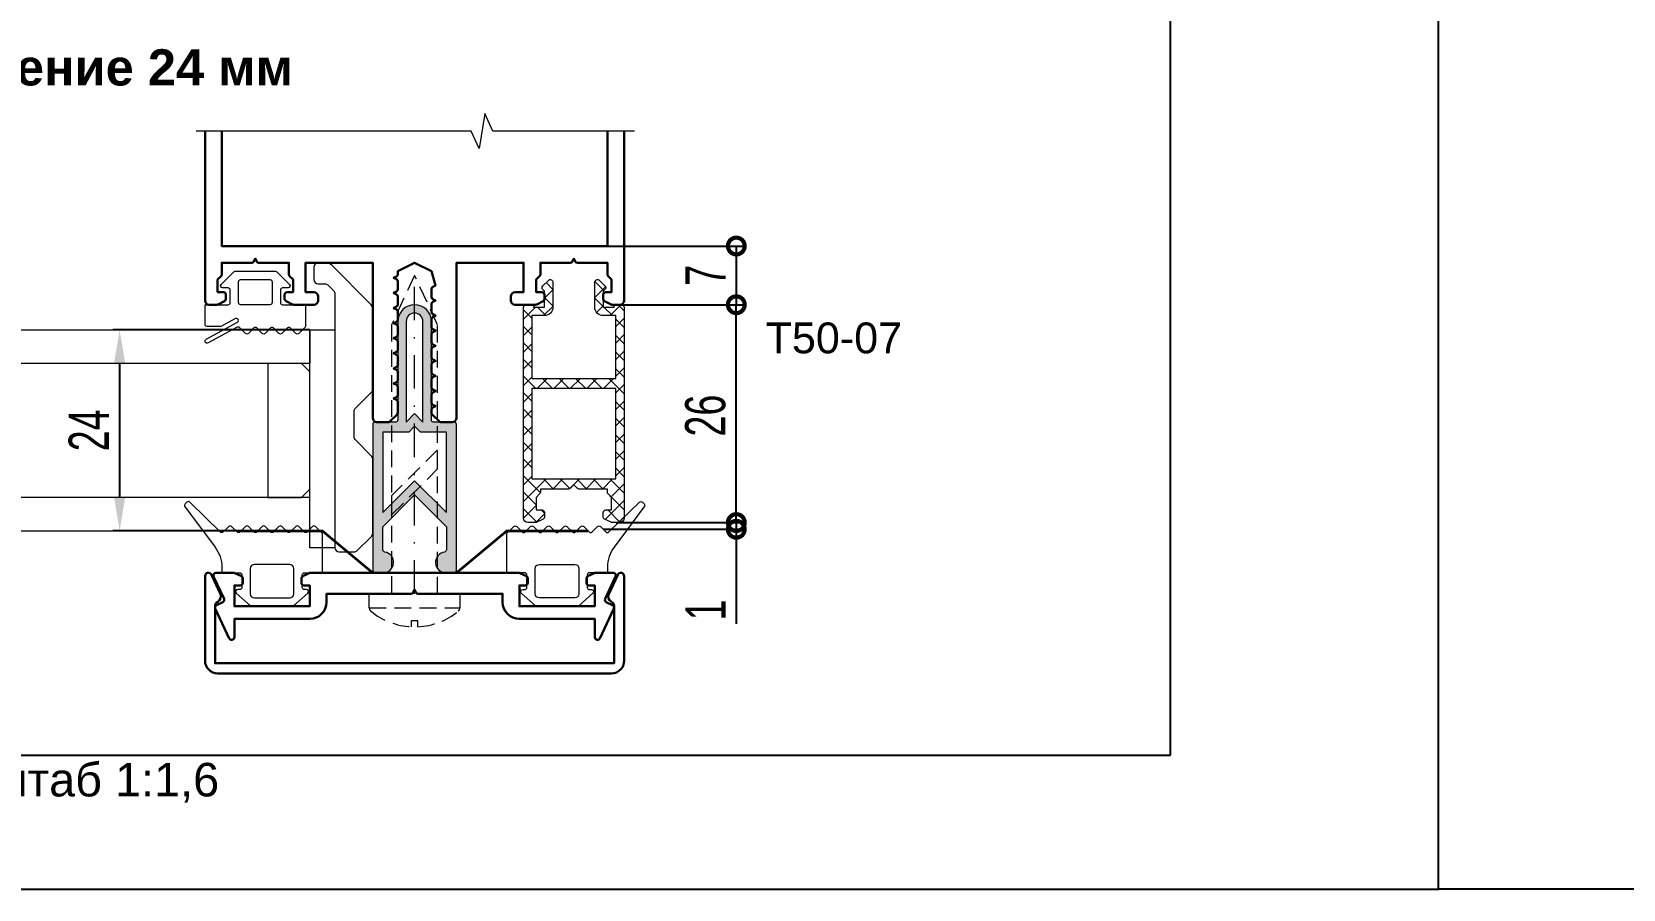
# Model space of a CAD drawing. Extents: x -37 to 8820, y -336 to 478.
# Drawn here: x 5355.1 to 5473.8, y 0 to 64 of the extents above; entities that cross this region are included whole.
import ezdxf

# ---------------------------------------------------------------- set-up
doc = ezdxf.new("R2010")
doc.units = 0
doc.header["$LTSCALE"] = 5
doc.linetypes.add('DASHDOT', pattern=[1, 0.5, -0.25, 0, -0.25])
doc.linetypes.add('HIDDEN', pattern=[0.375, 0.25, -0.125])
doc.layers.get('0').update_dxf_attribs({"linetype": 'CONTINUOUS', "lineweight": 30})
doc.layers.get('DEFPOINTS').update_dxf_attribs({"linetype": 'CONTINUOUS'})
for name, color, linetype, lineweight in [('1', 6, 'DASHDOT', 13), ('2', 3, 'HIDDEN', 13), ('Dimentions', 5, 'CONTINUOUS', 15), ('Glass', 5, 'CONTINUOUS', 20), ('Ал подклад', 7, 'CONTINUOUS', 20), ('Герлен', 7, 'CONTINUOUS', 60), ('Зигзаг', 1, 'CONTINUOUS', 15), ('Подкладки', 1, 'CONTINUOUS', 20), ('Текстовый', 7, 'CONTINUOUS', 9), ('Уплотнители', 1, 'CONTINUOUS', 20), ('Штриховка', 1, 'CONTINUOUS', 5)]:
    doc.layers.add(name, color=color, linetype=linetype, lineweight=lineweight)
doc.layers.add('Скрытые', color=14, linetype='CONTINUOUS', plot=False)
doc.styles.add('3', font='RUSS.SHX', dxfattribs={"width": 0.7, "height": 3})
doc.styles.add('Каталожный', font='arial.ttf', dxfattribs={"height": 2.5})
doc.dimstyles.new('MX1_6', dxfattribs={"dimtxt": 3, "dimasz": 2.5, "dimexe": 0.5, "dimexo": 0, "dimgap": 0.8, "dimtad": 1, "dimlfac": 1.6, "dimdsep": 46, "dimtxsty": '3', "dimcen": 0, "dimclrd": 256, "dimclre": 256, "dimclrt": 256, "dimaunit": 1, "dimadec": 0, "dimazin": 0, "dimtfac": 1, "dimtmove": 0, "dimatfit": 1, "dimfxl": 1, "dimtvp": 1, "dimtolj": 1, "dimtzin": 0, "dimarcsym": 0})

# ---------------------------------------------------------------- blocks, each defined once
blk = doc.blocks.new('*D1516')
at = {"layer": 'DEFPOINTS', "color": 0, "linetype": 'Continuous', "transparency": 16777216}
for p in [(5375.84, 41.73), (5361.66, 26.73), (5375.84, 26.73)]:
    blk.add_point(p, dxfattribs=at)
at = {"layer": 'Dimentions', "linetype": 'Continuous', "lineweight": -2, "transparency": 16777216}
for p, q in [((5375.84, 41.73), (5361.16, 41.73)), ((5361.66, 39.23), (5361.66, 29.23)), ((5375.84, 26.73), (5361.16, 26.73))]:
    blk.add_line(p, q, dxfattribs=at)
at = {"layer": 'Dimentions', "linetype": 'Continuous', "transparency": 16777216}
for points in [[(5361.25, 39.23), (5362.08, 39.23), (5361.66, 41.73)], [(5361.25, 29.23), (5362.08, 29.23), (5361.66, 26.73)]]:
    blk.add_solid(points, dxfattribs=at)
at = {"layer": 'Dimentions', "linetype": 'Continuous', "transparency": 16777216, "insert": (5359.36, 34.23), "char_height": 3, "attachment_point": 5, "rotation": 90, "style": '3'}
blk.add_mtext('\\A1;24', dxfattribs=at)
blk = doc.blocks.new('_DotSmall')
at = {"color": 0, "linetype": 'ByBlock', "const_width": 0.5}
blk.add_lwpolyline([(-0.0625, 0, 1), (0.0625, 0, 1)], format="xyb", close=True, dxfattribs=at)
blk = doc.blocks.new('*D1518')
at = {"layer": 'DEFPOINTS', "color": 0, "linetype": 'Continuous', "transparency": 16777216}
for p in [(5398.97, 43.6), (5407.64, 43.6), (5398.68, 27.35)]:
    blk.add_point(p, dxfattribs=at)
at = {"layer": 'Dimentions', "linetype": 'Continuous', "lineweight": -2, "transparency": 16777216}
for p, q in [((5398.97, 43.6), (5408.14, 43.6)), ((5407.64, 27.35), (5407.64, 43.6)), ((5398.68, 27.35), (5408.14, 27.35))]:
    blk.add_line(p, q, dxfattribs=at)
at = {"layer": 'Dimentions', "linetype": 'Continuous', "lineweight": -2, "transparency": 16777216, "xscale": 2.5, "yscale": 2.5, "zscale": 2.5}
for p, rotation in [((5407.64, 43.6), 90), ((5407.64, 27.35), 270)]:
    blk.add_blockref('_DotSmall', p, dxfattribs=dict(at, rotation=rotation))
at = {"layer": 'Dimentions', "linetype": 'Continuous', "transparency": 16777216, "insert": (5405.34, 35.33), "char_height": 3, "attachment_point": 5, "rotation": 90, "style": '3'}
blk.add_mtext('\\A1;26', dxfattribs=at)
blk = doc.blocks.new('*D113')
at = {"layer": 'DEFPOINTS', "color": 0, "linetype": 'Continuous', "transparency": 16777216}
for p in [(5398.03, 47.98), (5398.97, 43.6), (5407.64, 43.6)]:
    blk.add_point(p, dxfattribs=at)
at = {"layer": 'Dimentions', "linetype": 'Continuous', "lineweight": -2, "transparency": 16777216}
for p, q in [((5398.03, 47.98), (5408.14, 47.98)), ((5407.64, 47.98), (5407.64, 43.6)), ((5398.97, 43.6), (5408.14, 43.6))]:
    blk.add_line(p, q, dxfattribs=at)
at = {"layer": 'Dimentions', "linetype": 'Continuous', "lineweight": -2, "transparency": 16777216, "xscale": 2.5, "yscale": 2.5, "zscale": 2.5}
for p, rotation in [((5407.64, 47.98), 90), ((5407.64, 43.6), 270)]:
    blk.add_blockref('_DotSmall', p, dxfattribs=dict(at, rotation=rotation))
at = {"layer": 'Dimentions', "linetype": 'Continuous', "transparency": 16777216, "insert": (5405.34, 45.79), "char_height": 3, "attachment_point": 5, "rotation": 90, "style": '3'}
blk.add_mtext('\\A1;7', dxfattribs=at)
blk = doc.blocks.new('*D964')
at = {"layer": 'DEFPOINTS', "color": 0, "linetype": 'Continuous', "transparency": 16777216}
for p in [(5398.68, 27.35), (5397.72, 26.85), (5407.64, 26.85)]:
    blk.add_point(p, dxfattribs=at)
at = {"layer": 'Dimentions', "linetype": 'Continuous', "lineweight": -2, "transparency": 16777216}
for p, q in [((5407.64, 27.35), (5407.64, 29.85)), ((5398.68, 27.35), (5408.14, 27.35)), ((5407.64, 27.35), (5407.64, 26.85)), ((5397.72, 26.85), (5408.14, 26.85)), ((5407.64, 26.85), (5407.64, 19.8))]:
    blk.add_line(p, q, dxfattribs=at)
at = {"layer": 'Dimentions', "linetype": 'Continuous', "lineweight": -2, "transparency": 16777216, "xscale": 2.5, "yscale": 2.5, "zscale": 2.5}
for p, rotation in [((5407.64, 27.35), 270), ((5407.64, 26.85), 90)]:
    blk.add_blockref('_DotSmall', p, dxfattribs=dict(at, rotation=rotation))
at = {"layer": 'Dimentions', "linetype": 'Continuous', "transparency": 16777216, "insert": (5405.34, 20.83), "char_height": 3, "attachment_point": 5, "rotation": 90, "style": '3'}
blk.add_mtext('\\A1;1', dxfattribs=at)

msp = doc.modelspace()

# ---------------------------------------------------------------- hatches: boundary and pattern name
at = {"layer": 'Штриховка', "lineweight": 5}
h = msp.add_hatch(dxfattribs=at)
h.set_pattern_fill('ANSI37', color=256, scale=7, style=0)
h.set_pattern_definition([(45, (7766.1472, 7167.4195), (-0.61871843, 0.61871843), []), (135, (7766.1472, 7167.4195), (-0.61871843, -0.61871843), [])])
h.paths.add_polyline_path([(5398.6539, 37.3525), (5392.4039, 37.3525), (5392.4039, 30.6025), (5398.6539, 30.6025)], flags=16)
edge = h.paths.add_edge_path()
edge.add_line((5398.6539, 38.1025), (5398.6539, 42.79))
edge.add_line((5398.6539, 42.79), (5397.7164, 42.79))
edge.add_arc((5397.7164, 43.415), 0.625, 180, 270, ccw=False)
edge.add_line((5397.0914, 43.415), (5397.0914, 45.2793))
edge.add_arc((5397.2896, 45.2793), 0.1982, 45, 180, ccw=False)
edge.add_line((5397.4298, 45.4195), (5397.849, 45.0003))
edge.add_arc((5397.7164, 44.8677), 0.1875, -45, 45, ccw=False)
edge.add_line((5397.849, 44.7351), (5397.7164, 44.6025))
edge.add_line((5397.7164, 44.6025), (5397.7164, 43.415))
edge.add_line((5397.7164, 43.415), (5398.5289, 43.415))
edge.add_arc((5398.7164, 43.415), 0.1875, 90, 180, ccw=False)
edge.add_line((5398.7164, 43.6025), (5399.0914, 43.6025))
edge.add_arc((5399.0914, 43.415), 0.1875, 0, 90, ccw=False)
edge.add_line((5399.2789, 43.415), (5399.2789, 27.665))
edge.add_arc((5398.9664, 27.665), 0.3125, -90, 0, ccw=False)
edge.add_line((5398.9664, 27.3525), (5398.3857, 27.3525))
edge.add_arc((5398.3857, 27.54), 0.1875, 243.434949, 270, ccw=False)
edge.add_line((5398.3018, 27.3723), (5397.82, 27.6132))
edge.add_arc((5397.9039, 27.7809), 0.1875, 180, 243.434949, ccw=False)
edge.add_line((5397.7164, 27.7809), (5397.7164, 28.1025))
edge.add_arc((5397.9039, 28.1025), 0.1875, 90, 180, ccw=False)
edge.add_line((5397.9039, 28.29), (5398.3414, 28.29))
edge.add_line((5398.3414, 28.29), (5398.3414, 29.2275))
edge.add_line((5398.3414, 29.2275), (5398.0838, 29.4851))
edge.add_arc((5398.2164, 29.6177), 0.1875, 180, 225, ccw=False)
edge.add_line((5398.0289, 29.6177), (5398.0289, 29.8525))
edge.add_line((5398.0289, 29.8525), (5395.9191, 29.8525))
edge.add_arc((5395.9191, 30.04), 0.1875, 225, 270, ccw=False)
edge.add_line((5395.7865, 29.9074), (5395.5289, 30.165))
edge.add_line((5395.5289, 30.165), (5395.2713, 29.9074))
edge.add_arc((5395.1387, 30.04), 0.1875, 270, 315, ccw=False)
edge.add_line((5395.1387, 29.8525), (5393.0289, 29.8525))
edge.add_line((5393.0289, 29.8525), (5393.0289, 29.6177))
edge.add_arc((5392.8414, 29.6177), 0.1875, -45, 0, ccw=False)
edge.add_line((5392.974, 29.4851), (5392.7164, 29.2275))
edge.add_line((5392.7164, 29.2275), (5392.7164, 28.29))
edge.add_line((5392.7164, 28.29), (5393.1539, 28.29))
edge.add_arc((5393.1539, 28.1025), 0.1875, 0, 90, ccw=False)
edge.add_line((5393.3414, 28.1025), (5393.3414, 27.7809))
edge.add_arc((5393.1539, 27.7809), 0.1875, -63.434949, 0, ccw=False)
edge.add_line((5393.2377, 27.6132), (5392.756, 27.3723))
edge.add_arc((5392.6721, 27.54), 0.1875, 270, 296.565051, ccw=False)
edge.add_line((5392.6721, 27.3525), (5392.0914, 27.3525))
edge.add_arc((5392.0914, 27.665), 0.3125, 180, 270, ccw=False)
edge.add_line((5391.7789, 27.665), (5391.7789, 43.415))
edge.add_arc((5391.9664, 43.415), 0.1875, 90, 180, ccw=False)
edge.add_line((5391.9664, 43.6025), (5392.3414, 43.6025))
edge.add_arc((5392.3414, 43.415), 0.1875, 0, 90, ccw=False)
edge.add_line((5392.5289, 43.415), (5393.3414, 43.415))
edge.add_line((5393.3414, 43.415), (5393.3414, 44.6025))
edge.add_line((5393.3414, 44.6025), (5393.2088, 44.7351))
edge.add_arc((5393.3414, 44.8677), 0.1875, 135, 225, ccw=False)
edge.add_line((5393.2088, 45.0003), (5393.628, 45.4195))
edge.add_arc((5393.7682, 45.2793), 0.1982, 0, 135, ccw=False)
edge.add_line((5393.9664, 45.2793), (5393.9664, 43.415))
edge.add_arc((5393.3414, 43.415), 0.625, -90, 0, ccw=False)
edge.add_line((5393.3414, 42.79), (5392.4039, 42.79))
edge.add_line((5392.4039, 42.79), (5392.4039, 38.1025))
edge.add_line((5392.4039, 38.1025), (5398.6539, 38.1025))
at = {"layer": 'Штриховка'}
h = msp.add_hatch(color=256, dxfattribs=at)
h.paths.add_polyline_path([(5380.7164, 34.8525, 0.41421356), (5380.5289, 34.665), (5380.5289, 23.79, 0.41421356), (5380.7164, 23.6025), (5381.3101, 23.6025, 0.92211283), (5381.4361, 25.1548, -0.36752318), (5381.2789, 25.3398), (5381.2789, 27.04), (5382.1539, 27.915), (5382.1539, 28.9757), (5381.2789, 28.1007), (5381.2789, 34.1025), (5382.1539, 34.1025), (5382.1539, 34.8525)])
h.paths.add_polyline_path([(5385.1539, 34.8525), (5385.1539, 34.1025), (5386.0289, 34.1025), (5386.0289, 28.1007), (5385.1539, 28.9757), (5385.1539, 27.915), (5386.0289, 27.04), (5386.0289, 25.3398, -0.36752318), (5385.8716, 25.1548, 0.92211283), (5385.9976, 23.6025), (5386.5914, 23.6025, 0.41421356), (5386.7789, 23.79), (5386.7789, 34.665, 0.41421356), (5386.5914, 34.8525)])
h.paths.add_polyline_path([(5383.6539, 30.4757), (5383.6539, 29.415), (5385.1539, 27.915), (5385.1539, 28.9757)])
h.paths.add_polyline_path([(5382.1539, 28.9757), (5382.1539, 27.915), (5383.6539, 29.415), (5383.6539, 30.4757)])
h.paths.add_polyline_path([(5382.4039, 42.3525), (5382.4039, 39.3525), (5382.4039, 39.1247, -0.02836015), (5382.4027, 39.1034, 0.00241783), (5382.4039, 39.1025), (5382.4039, 35.0088, -0.41421356), (5382.2476, 34.8525), (5382.1539, 34.8525), (5382.1539, 34.1025), (5382.4179, 34.1025), (5383.6539, 35.3385), (5383.6539, 35.4775), (5383.0289, 34.8525), (5383.0289, 42.3525, -0.41421356), (5383.6539, 42.9775), (5383.6539, 43.6025, 0.41421356)])
h.paths.add_polyline_path([(5383.6539, 43.6025), (5383.6539, 42.9775, -0.41421356), (5384.2789, 42.3525), (5384.2789, 35.9635), (5384.9039, 36.5885), (5384.9039, 36.8929), (5384.9039, 39.1025), (5384.9039, 39.1429, -0.19897581), (5384.9588, 39.2755, 0.1550132), (5384.9039, 39.3525), (5384.9039, 42.3525, 0.41421356)])
h.paths.add_polyline_path([(5383.8806, 34.3152), (5384.0932, 34.1025), (5385.1539, 34.1025), (5385.1539, 34.8525), (5385.0601, 34.8525, -0.41421356), (5384.9039, 35.0088), (5384.9039, 35.3385)])
h.paths.add_polyline_path([(5382.4179, 34.1025), (5383.2145, 34.1025), (5383.6539, 34.5419), (5383.6539, 35.3385)], flags=16)
h.paths.add_polyline_path([(5383.7234, 35.408), (5383.6539, 35.3385), (5383.6539, 34.5419), (5383.8806, 34.3152), (5384.9039, 35.3385), (5384.9039, 36.5885), (5384.2789, 35.9635), (5384.2789, 34.8525)])

# ---------------------------------------------------------------- linework, layer by layer
msp.add_line((5375.8857, 23.6025), (5391.4221, 23.6025))
msp.add_lwpolyline([(5399.2789, 56.5583), (5399.2789, 43.915, -0.41421356), (5398.9664, 43.6025), (5398.3857, 43.6025, -0.11643382), (5398.3018, 43.6223), (5397.82, 43.8632, -0.28407904), (5397.7164, 44.0309), (5397.7164, 44.3525, -0.41421356), (5397.9039, 44.54), (5398.3414, 44.54), (5398.3414, 45.4775), (5398.0838, 45.7351, -0.19891237), (5398.0289, 45.8677), (5398.0289, 46.7275), (5395.801, 46.7275, -0.28407904), (5395.6333, 46.8312), (5395.5289, 47.04), (5395.4245, 46.8312, -0.28407904), (5395.2568, 46.7275), (5393.0289, 46.7275), (5393.0289, 45.8677, -0.19891237), (5392.974, 45.7351), (5392.7164, 45.4775), (5392.7164, 44.54), (5393.1539, 44.54, -0.41421356), (5393.3414, 44.3525), (5393.3414, 44.0309, -0.28407904), (5393.2377, 43.8632), (5392.756, 43.6223, -0.11643382), (5392.6721, 43.6025), (5391.1539, 43.6025, -0.41421356), (5390.8414, 43.915), (5390.8414, 44.2275, -0.41421356), (5391.1539, 44.54), (5391.7789, 44.54), (5391.7789, 46.7275), (5386.7789, 46.7275), (5386.7789, 35.165, -0.41421356), (5386.4664, 34.8525), (5385.6066, 34.8525, -0.19891237), (5385.474, 34.9074), (5384.9588, 35.4226, -0.19891237), (5384.9039, 35.5552), (5384.9039, 35.7679, -0.28407904), (5385.0075, 35.9356), (5385.2164, 36.04), (5385.0075, 36.1445, -0.28407904), (5384.9039, 36.3122), (5384.9039, 36.8929, -0.28407904), (5385.0075, 37.0606), (5385.2164, 37.165), (5385.0075, 37.2695, -0.28407904), (5384.9039, 37.4372), (5384.9039, 38.0179, -0.28407904), (5385.0075, 38.1856), (5385.2164, 38.29), (5385.0075, 38.3945, -0.28407904), (5384.9039, 38.5622), (5384.9039, 39.1429, -0.28407904), (5385.0075, 39.3106), (5385.2164, 39.415), (5385.0075, 39.5195, -0.28407904), (5384.9039, 39.6872), (5384.9039, 40.2679, -0.28407904), (5385.0075, 40.4356), (5385.2164, 40.54), (5385.0075, 40.6445, -0.28407904), (5384.9039, 40.8122), (5384.9039, 41.3929, -0.28407904), (5385.0075, 41.5606), (5385.2164, 41.665), (5385.0075, 41.7695, -0.28407904), (5384.9039, 41.9372), (5384.9039, 42.5179, -0.28407904), (5385.0075, 42.6856), (5385.2164, 42.79), (5385.0075, 42.8945, -0.28407904), (5384.9039, 43.0622), (5384.9039, 43.6429, -0.28407904), (5385.0075, 43.8106), (5385.2164, 43.915), (5385.0075, 44.0195, -0.28407904), (5384.9039, 44.1872), (5384.9039, 44.7679, -0.28407904), (5385.0075, 44.9356), (5385.2164, 45.04), (5384.9039, 46.1025), (5383.6539, 46.7275), (5382.4039, 46.1025), (5382.4039, 45.8747, -0.28407904), (5382.3002, 45.707), (5382.0914, 45.6025), (5382.3002, 45.4981, -0.28407904), (5382.4039, 45.3304), (5382.4039, 44.7497, -0.28407904), (5382.3002, 44.582), (5382.0914, 44.4775), (5382.3002, 44.3731, -0.28407904), (5382.4039, 44.2054), (5382.4039, 43.6247, -0.28407904), (5382.3002, 43.457), (5382.0914, 43.3525), (5382.3002, 43.2481, -0.28407904), (5382.4039, 43.0804), (5382.4039, 42.4997, -0.28407904), (5382.3002, 42.332), (5382.0914, 42.2275), (5382.3002, 42.1231, -0.28407904), (5382.4039, 41.9554), (5382.4039, 41.3747, -0.28407904), (5382.3002, 41.207), (5382.0914, 41.1025), (5382.3002, 40.9981, -0.28407904), (5382.4039, 40.8304), (5382.4039, 40.2497, -0.28407904), (5382.3002, 40.082), (5382.0914, 39.9775), (5382.3002, 39.8731, -0.28407904), (5382.4039, 39.7054), (5382.4039, 39.1247, -0.28407904), (5382.3002, 38.957), (5382.0914, 38.8525), (5382.3002, 38.7481, -0.28407904), (5382.4039, 38.5804), (5382.4039, 37.9997, -0.28407904), (5382.3002, 37.832), (5382.0914, 37.7275), (5382.3002, 37.6231, -0.28407904), (5382.4039, 37.4554), (5382.4039, 36.8747, -0.28407904), (5382.3002, 36.707), (5382.0914, 36.6025), (5382.3002, 36.4981, -0.28407904), (5382.4039, 36.3304), (5382.4039, 35.5552, -0.19891237), (5382.349, 35.4226), (5381.8338, 34.9074, -0.19891237), (5381.7012, 34.8525), (5380.8414, 34.8525, -0.41421356), (5380.5289, 35.165), (5380.5289, 46.7275), (5375.5289, 46.7275), (5375.5289, 44.54), (5376.1539, 44.54, -0.41421356), (5376.4664, 44.2275), (5376.4664, 43.915, -0.41421356), (5376.1539, 43.6025), (5374.6357, 43.6025, -0.11643382), (5374.5518, 43.6223), (5374.07, 43.8632, -0.28407904), (5373.9664, 44.0309), (5373.9664, 44.3525, -0.41421356), (5374.1539, 44.54), (5374.5914, 44.54), (5374.5914, 45.4775), (5374.3338, 45.7351, -0.19891237), (5374.2789, 45.8677), (5374.2789, 46.7275), (5372.051, 46.7275, -0.28407904), (5371.8833, 46.8312), (5371.7789, 47.04), (5371.6745, 46.8312, -0.28407904), (5371.5068, 46.7275), (5369.2789, 46.7275), (5369.2789, 45.8677, -0.19891237), (5369.224, 45.7351), (5368.9664, 45.4775), (5368.9664, 44.54), (5369.4039, 44.54, -0.41421356), (5369.5914, 44.3525), (5369.5914, 44.0309, -0.28407904), (5369.4877, 43.8632), (5369.006, 43.6223, -0.11643382), (5368.9221, 43.6025), (5368.3414, 43.6025, -0.41421356), (5368.0289, 43.915), (5368.0289, 56.5583)], format="xyb")
msp.add_lwpolyline([(5398.0289, 56.5583), (5398.0289, 47.9775), (5369.2789, 47.9775), (5369.2789, 56.5583)])
for points in [[(5398.3414, 16.1025), (5368.9664, 16.1025, -0.41421356), (5368.0289, 17.04), (5368.0289, 23.3525, -0.80258485), (5368.5055, 23.4582), (5369.1754, 22.0215, -0.40155944), (5368.9808, 21.4485, 0.27973928), (5368.7789, 21.1158), (5368.7789, 16.8525), (5398.5289, 16.8525), (5398.5289, 21.1158, 0.27973928), (5398.327, 21.4485, -0.40155944), (5398.1324, 22.0215), (5398.8023, 23.4582, -0.80258485), (5399.2789, 23.3525), (5399.2789, 17.04, -0.41421356)], [(5375.8857, 23.6025, 0.11643382), (5375.8018, 23.5827), (5375.32, 23.3419, 0.28407904), (5375.2164, 23.1741), (5375.2164, 22.8525, 0.41421356), (5375.4039, 22.665), (5375.8414, 22.665), (5375.8414, 21.1025), (5370.2164, 21.1025), (5370.2164, 22.665), (5370.6539, 22.665, 0.41421356), (5370.8414, 22.8525), (5370.8414, 23.1741, 0.28407904), (5370.7377, 23.3419), (5370.256, 23.5827, 0.11643382), (5370.1721, 23.6025), (5368.8414, 23.6025, 0.54861879), (5368.6715, 23.3358), (5369.4496, 21.667, -0.41421356), (5369.359, 21.4178), (5368.8871, 21.1978, 0.41421356), (5368.7965, 20.9486), (5369.84, 18.7108, 0.29147342), (5370.0099, 18.6025), (5370.0289, 18.6025, 0.41421356), (5370.2164, 18.79), (5370.2164, 20.165), (5375.8414, 20.165, 0.41421356), (5377.0914, 21.415), (5377.0914, 22.04), (5383.3818, 22.04, 0.28407904), (5383.5495, 22.1437), (5383.6539, 22.3525), (5383.7583, 22.1437, 0.28407904), (5383.926, 22.04), (5390.2164, 22.04), (5390.2164, 21.415, 0.41421356), (5391.4664, 20.165), (5397.0914, 20.165), (5397.0914, 18.79, 0.41421356), (5397.2789, 18.6025), (5397.2979, 18.6025, 0.29147342), (5397.4678, 18.7108), (5398.5113, 20.9486, 0.41421356), (5398.4206, 21.1978), (5397.9488, 21.4178, -0.41421356), (5397.8581, 21.667), (5398.6363, 23.3358, 0.54861879), (5398.4664, 23.6025), (5397.1357, 23.6025, 0.11643382), (5397.0518, 23.5827), (5396.57, 23.3419, 0.28407904), (5396.4664, 23.1741), (5396.4664, 22.8525, 0.41421356), (5396.6539, 22.665), (5397.0914, 22.665), (5397.0914, 21.1025), (5391.4664, 21.1025), (5391.4664, 22.665), (5391.9039, 22.665, 0.41421356), (5392.0914, 22.8525), (5392.0914, 23.1741, 0.28407904), (5391.9877, 23.3419), (5391.506, 23.5827, 0.11643382), (5391.4221, 23.6025)]]:
    msp.add_lwpolyline(points, format="xyb", close=True)
at = {"layer": '1'}
msp.add_line((5383.6539, 22.04), (5383.6539, 45.79), dxfattribs=at)
at = {"layer": '2'}
msp.add_line((5380.2789, 20.984), (5387.0289, 20.984), dxfattribs=at)
for points in [[(5385.3726, 22.04), (5385.3726, 42.1042), (5383.6539, 45.79), (5381.9351, 42.1042), (5381.9351, 22.04)], [(5381.9351, 27.9184), (5385.3726, 31.3559), (5385.3726, 32.7882), (5381.9351, 29.3507)]]:
    msp.add_lwpolyline(points, close=True, dxfattribs=at)
msp.add_lwpolyline([(5383.4083, 19.5772, -0.16184886), (5380.3925, 20.7429, -0.22388754), (5380.2789, 20.984), (5380.2789, 22.04), (5387.0289, 22.04), (5387.0289, 20.984, -0.22388754), (5386.9153, 20.7429, -0.16184886), (5383.8995, 19.5772), (5383.8995, 20.0148), (5383.4083, 20.0148)], format="xyb", close=True, dxfattribs=at)
at = {"layer": 'Glass'}
for points in [[(5375.8414, 39.2275), (5337.0865, 39.2275), (5337.0865, 41.7275), (5375.8414, 41.7275)], [(5375.8414, 29.8525), (5375.8414, 38.6025), (5375.2164, 39.2275), (5372.7164, 39.2275), (5372.7164, 29.2275), (5375.2164, 29.2275)], [(5375.8414, 29.2275), (5337.0865, 29.2275), (5337.0865, 26.7275), (5375.8414, 26.7275)]]:
    msp.add_lwpolyline(points, close=True, dxfattribs=at)
at = {"layer": 'Ал подклад'}
msp.add_lwpolyline([(5380.5289, 26.5445), (5380.5289, 32.0936, 0.19891237), (5380.4374, 32.3146), (5379.241, 33.511, -0.19891237), (5379.1494, 33.732), (5379.1494, 35.6616, -0.19891237), (5379.241, 35.8826), (5380.4374, 37.079, 0.19891237), (5380.5289, 37.3), (5380.5289, 43.2364, 0.19891237), (5380.3458, 43.6784), (5377.4797, 46.5445, 0.19891237), (5377.0378, 46.7275), (5376.4664, 46.7275, 0.41421356), (5376.1539, 46.415), (5376.1539, 45.4775, 0.41421356), (5376.4664, 45.165), (5376.9619, 45.165, -0.19891237), (5377.1829, 45.0735), (5377.6249, 44.6316, -0.19891237), (5377.7164, 44.4106), (5377.7164, 25.4775, 0.41421356), (5378.0289, 25.165), (5379.1494, 25.165, 0.19891237), (5379.3704, 25.2566), (5380.4374, 26.3235, 0.19891237)], format="xyb", close=True, dxfattribs=at)
at = {"layer": 'Герлен', "ltscale": 2, "const_width": 0.1875}
msp.add_lwpolyline([(5370.7164, 26.7275), (5376.7789, 26.7275), (5380.5289, 23.6025), (5386.7789, 23.6025), (5390.5289, 26.7275), (5396.5914, 26.7275)], dxfattribs=at)
at = {"layer": 'Зигзаг'}
msp.add_lwpolyline([(5400.0411, 56.5583), (5389.4807, 56.5583), (5388.8999, 57.8762), (5388.4642, 55.2635), (5387.8817, 56.5583), (5367.3738, 56.5583)], dxfattribs=at)
at = {"layer": 'Подкладки'}
msp.add_lwpolyline([(5377.7164, 25.4775), (5375.8414, 25.4775), (5375.8414, 41.7275), (5377.7164, 41.7275)], close=True, dxfattribs=at)
at = {"layer": 'Скрытые', "linetype": 'Continuous'}
for points in [[(5460, 297), (5250, 297), (5250, 0), (5460, 0)], [(5460, 297), (5670, 297), (5670, 0), (5460, 0)], [(5440, 10), (5440, 287), (5275, 287), (5275, 10)]]:
    msp.add_lwpolyline(points, close=True, dxfattribs=at)
at = {"layer": 'Уплотнители'}
for points in [[(5370.2981, 42.5634), (5369.2531, 41.9964, -0.12491271), (5369.1786, 41.9775), (5368.1851, 41.9775, -0.41421356), (5368.0289, 42.1338), (5368.0289, 43.6025), (5369.7476, 43.6025, 0.41421356), (5369.9039, 43.7588), (5369.9039, 44.6963, 0.41421356), (5369.7476, 44.8525), (5369.3414, 44.8525, -0.66858666), (5369.231, 45.1194), (5370.1706, 46.0569, -0.19861919), (5370.281, 46.1025), (5373.2768, 46.1025, -0.19861919), (5373.3871, 46.0569), (5374.3267, 45.1194, -0.66858666), (5374.2164, 44.8525), (5373.8101, 44.8525, 0.41421356), (5373.6539, 44.6963), (5373.6539, 43.7588, 0.41421356), (5373.8101, 43.6025), (5375.5289, 43.6025), (5375.5289, 42.0423, -0.19891237), (5375.4831, 41.9318), (5375.0144, 41.463, -0.41421356), (5374.7934, 41.463), (5374.3894, 41.867, 0.41421356), (5374.1684, 41.867), (5373.7644, 41.463, -0.41421356), (5373.5434, 41.463), (5373.1394, 41.867, 0.41421356), (5372.9184, 41.867), (5372.5144, 41.463, -0.41421356), (5372.2934, 41.463), (5371.8894, 41.867, 0.41421356), (5371.6684, 41.867), (5371.2644, 41.463, -0.41421356), (5371.0434, 41.463), (5370.6114, 41.8951, 0.33207606), (5370.4264, 41.9219), (5368.2596, 40.7464, -1), (5368.1106, 41.0211), (5370.4471, 42.2887, 1)], [(5370.6851, 45.4775), (5372.8726, 45.4775, -0.41421356), (5373.0289, 45.3213), (5373.0289, 43.7588, -0.41421356), (5372.8726, 43.6025), (5370.6851, 43.6025, -0.41421356), (5370.5289, 43.7588), (5370.5289, 45.3213, -0.41421356)], [(5398.6539, 38.1025), (5398.6539, 42.79), (5397.7164, 42.79, -0.41421356), (5397.0914, 43.415), (5397.0914, 45.2793, -0.66817864), (5397.4298, 45.4195), (5397.849, 45.0003, -0.41421356), (5397.849, 44.7351), (5397.7164, 44.6025), (5397.7164, 43.415), (5398.5289, 43.415, -0.41421356), (5398.7164, 43.6025), (5399.0914, 43.6025, -0.41421356), (5399.2789, 43.415), (5399.2789, 27.665, -0.41421356), (5398.9664, 27.3525), (5398.3857, 27.3525, -0.11643382), (5398.3018, 27.3723), (5397.82, 27.6132, -0.28407904), (5397.7164, 27.7809), (5397.7164, 28.1025, -0.41421356), (5397.9039, 28.29), (5398.3414, 28.29), (5398.3414, 29.2275), (5398.0838, 29.4851, -0.19891237), (5398.0289, 29.6177), (5398.0289, 29.8525), (5395.9191, 29.8525, -0.19891237), (5395.7865, 29.9074), (5395.5289, 30.165), (5395.2713, 29.9074, -0.19891237), (5395.1387, 29.8525), (5393.0289, 29.8525), (5393.0289, 29.6177, -0.19891237), (5392.974, 29.4851), (5392.7164, 29.2275), (5392.7164, 28.29), (5393.1539, 28.29, -0.41421356), (5393.3414, 28.1025), (5393.3414, 27.7809, -0.28407904), (5393.2377, 27.6132), (5392.756, 27.3723, -0.11643382), (5392.6721, 27.3525), (5392.0914, 27.3525, -0.41421356), (5391.7789, 27.665), (5391.7789, 43.415, -0.41421356), (5391.9664, 43.6025), (5392.3414, 43.6025, -0.41421356), (5392.5289, 43.415), (5393.3414, 43.415), (5393.3414, 44.6025), (5393.2088, 44.7351, -0.41421356), (5393.2088, 45.0003), (5393.628, 45.4195, -0.66817864), (5393.9664, 45.2793), (5393.9664, 43.415, -0.41421356), (5393.3414, 42.79), (5392.4039, 42.79), (5392.4039, 38.1025)], [(5386.5914, 34.8525), (5385.0601, 34.8525, -0.41421356), (5384.9039, 35.0088), (5384.9039, 39.1025, 0.5), (5384.9039, 39.3525), (5384.9039, 42.3525, 1), (5382.4039, 42.3525), (5382.4039, 39.3525, 0.5), (5382.4039, 39.1025), (5382.4039, 35.0088, -0.41421356), (5382.2476, 34.8525), (5380.7164, 34.8525, 0.41421356), (5380.5289, 34.665), (5380.5289, 23.79, 0.41421356), (5380.7164, 23.6025), (5381.3101, 23.6025, 0.92211283), (5381.4361, 25.1548, -0.36752318), (5381.2789, 25.3398), (5381.2789, 27.04), (5383.6539, 29.415), (5386.0289, 27.04), (5386.0289, 25.3398, -0.36752318), (5385.8716, 25.1548, 0.92211283), (5385.9976, 23.6025), (5386.5914, 23.6025, 0.41421356), (5386.7789, 23.79), (5386.7789, 34.665, 0.41421356)], [(5383.6539, 35.4775), (5384.2789, 34.8525), (5384.2789, 42.3525, 1), (5383.0289, 42.3525), (5383.0289, 34.8525), (5383.6539, 35.4775)], [(5375.4351, 22.3525, -0.41421356), (5375.2789, 22.5088), (5375.2789, 23.4463, -0.41421356), (5375.4351, 23.6025), (5376.7789, 23.6025), (5376.7789, 26.4905, 0.19891237), (5376.7423, 26.5789), (5376.2644, 27.0568, 0.41421356), (5376.0434, 27.0568), (5375.6394, 26.6527, -0.41421356), (5375.4184, 26.6527), (5375.0144, 27.0568, 0.41421356), (5374.7934, 27.0568), (5374.3894, 26.6527, -0.41421356), (5374.1684, 26.6527), (5373.7644, 27.0568, 0.41421356), (5373.5434, 27.0568), (5373.1394, 26.6527, -0.41421356), (5372.9184, 26.6527), (5372.5144, 27.0568, 0.41421356), (5372.2934, 27.0568), (5371.8894, 26.6527, -0.41421356), (5371.6684, 26.6527), (5371.2644, 27.0568, 0.41421356), (5371.0434, 27.0568), (5370.6394, 26.6527, -0.41421356), (5370.4184, 26.6527), (5370.0144, 27.0568, 0.41421356), (5369.7934, 27.0568), (5369.3894, 26.6527, -0.41421356), (5369.1684, 26.6527), (5366.8894, 28.867, 0.41421356), (5366.6684, 28.867), (5366.5371, 28.7357, 0.29253821), (5366.501, 28.5712), (5368.7817, 25.518, -0.16178775), (5369.2789, 24.0218), (5369.2789, 23.6025), (5370.6226, 23.6025, -0.41421356), (5370.7789, 23.4463), (5370.7789, 22.5088, -0.41421356), (5370.6226, 22.3525), (5370.4664, 22.3525, 0.66858666), (5370.356, 22.0857), (5371.4206, 21.1482, 0.19861919), (5371.531, 21.1025), (5374.5268, 21.1025, 0.19861919), (5374.6371, 21.1482), (5375.7017, 22.0857, 0.66858666), (5375.5914, 22.3525)], [(5391.8726, 22.3525, 0.41421356), (5392.0289, 22.5088), (5392.0289, 23.4463, 0.41421356), (5391.8726, 23.6025), (5390.5289, 23.6025), (5390.5289, 26.4905, -0.19891237), (5390.5655, 26.5789), (5391.0434, 27.0568, -0.41421356), (5391.2644, 27.0568), (5391.6684, 26.6527, 0.41421356), (5391.8894, 26.6527), (5392.2934, 27.0568, -0.41421356), (5392.5144, 27.0568), (5392.9184, 26.6527, 0.41421356), (5393.1394, 26.6527), (5393.5434, 27.0568, -0.41421356), (5393.7644, 27.0568), (5394.1684, 26.6527, 0.41421356), (5394.3894, 26.6527), (5394.7934, 27.0568, -0.41421356), (5395.0144, 27.0568), (5395.4184, 26.6527, 0.41421356), (5395.6394, 26.6527), (5396.0434, 27.0568, -0.41421356), (5396.2644, 27.0568), (5396.6684, 26.6527, 0.41421356), (5396.8894, 26.6527), (5397.2934, 27.0568, -0.41421356), (5397.5144, 27.0568), (5397.9184, 26.6527, 0.41421356), (5398.1394, 26.6527), (5400.4184, 28.867, -0.41421356), (5400.6394, 28.867), (5400.7707, 28.7357, -0.29253821), (5400.8068, 28.5712), (5398.526, 25.518, 0.16178775), (5398.0289, 24.0218), (5398.0289, 23.6025), (5396.6851, 23.6025, 0.41421356), (5396.5289, 23.4463), (5396.5289, 22.5088, 0.41421356), (5396.6851, 22.3525), (5396.8414, 22.3525, -0.66858666), (5396.9517, 22.0857), (5395.8871, 21.1482, -0.19861919), (5395.7768, 21.1025), (5392.781, 21.1025, -0.19861919), (5392.6706, 21.1482), (5391.606, 22.0857, -0.66858666), (5391.7164, 22.3525)], [(5371.7164, 21.7275), (5374.3414, 21.7275, 0.41421356), (5374.6539, 22.04), (5374.6539, 23.915, 0.41421356), (5374.3414, 24.2275), (5371.7164, 24.2275, 0.41421356), (5371.4039, 23.915), (5371.4039, 22.04, 0.41421356)], [(5395.5914, 21.7275), (5392.9664, 21.7275, -0.41421356), (5392.6539, 22.04), (5392.6539, 23.915, -0.41421356), (5392.9664, 24.2275), (5395.5914, 24.2275, -0.41421356), (5395.9039, 23.915), (5395.9039, 22.04, -0.41421356)]]:
    msp.add_lwpolyline(points, format="xyb", close=True, dxfattribs=at)
for points in [[(5398.6539, 37.3525), (5392.4039, 37.3525), (5392.4039, 30.6025), (5398.6539, 30.6025)], [(5384.0932, 34.1025), (5383.6539, 34.5419), (5383.2145, 34.1025), (5381.2789, 34.1025), (5381.2789, 28.1007), (5383.6539, 30.4757), (5386.0289, 28.1007), (5386.0289, 34.1025)]]:
    msp.add_lwpolyline(points, close=True, dxfattribs=at)

# ---------------------------------------------------------------- texts
at = {"layer": 'Скрытые', "linetype": 'Continuous', "insert": (5357.5, 7.9386), "char_height": 3.5, "width": 165, "attachment_point": 5, "style": 'Каталожный'}
msp.add_mtext('\\pxqc;{\\H0.71429x;масштаб 1:1,6}', dxfattribs=at)
at = {"layer": 'Текстовый', "linetype": 'Continuous', "insert": (5340.2112, 62.6563), "char_height": 2.7, "width": 42.664921, "attachment_point": 1, "style": 'Каталожный'}
msp.add_mtext('\\pxql;{\\fArial|b1|i0|c204|p34;Заполнение 24 мм}', dxfattribs=at)
at = {"layer": 'Текстовый', "linetype": 'Continuous', "insert": (5409.8215, 42.2767), "char_height": 2.5, "width": 35.024986, "attachment_point": 1, "line_spacing_factor": 0.85, "style": 'Каталожный'}
msp.add_mtext('\\pxi-2,l2,r-2.0333,se1.0833,ql,t4;{\\H0.92x;Т50-07}', dxfattribs=at)

# ---------------------------------------------------------------- dimensions: what is measured, and where the dimension line sits
at = {"layer": 'Dimentions', "linetype": 'Continuous'}
for base, p1, p2, picture, middle in [((5407.6412, 43.6025), (5398.0289, 47.9775), (5398.9664, 43.6025), '*D113', (5405.3412, 45.79)), ((5407.6412, 26.8548), (5398.676, 27.3525), (5397.7164, 26.8548), '*D964', (5405.3412, 20.8298))]:
    dim = msp.add_linear_dim(base=base, p1=p1, p2=p2, angle=90, dimstyle='MX1_6', override={"dimdec": 0, "dimblk1": 'DotSmall', "dimblk2": 'DotSmall', "dimsah": 1}, dxfattribs=at)
    dim.commit()
    dim.dimension.update_dxf_attribs({"geometry": picture, "text_midpoint": middle})
dim = msp.add_linear_dim(base=(5407.6412, 43.6025), p1=(5398.676, 27.3525), p2=(5398.9664, 43.6025), angle=90, dimstyle='MX1_6', override={"dimdec": 0, "dimblk1": 'DotSmall', "dimblk2": 'DotSmall', "dimsah": 1}, dxfattribs=at)
dim.commit()
dim.dimension.update_dxf_attribs({"geometry": '*D1518', "text_midpoint": (5407.6412, 35.3275), "dimtype": 160})
dim = msp.add_linear_dim(base=(5361.6622, 26.7275), p1=(5375.8414, 41.7275), p2=(5375.8414, 26.7275), angle=90, dimstyle='MX1_6', dxfattribs=at)
dim.commit()
dim.dimension.update_dxf_attribs({"geometry": '*D1516', "text_midpoint": (5359.3622, 34.2275)})

doc.saveas('drawing.dxf')
